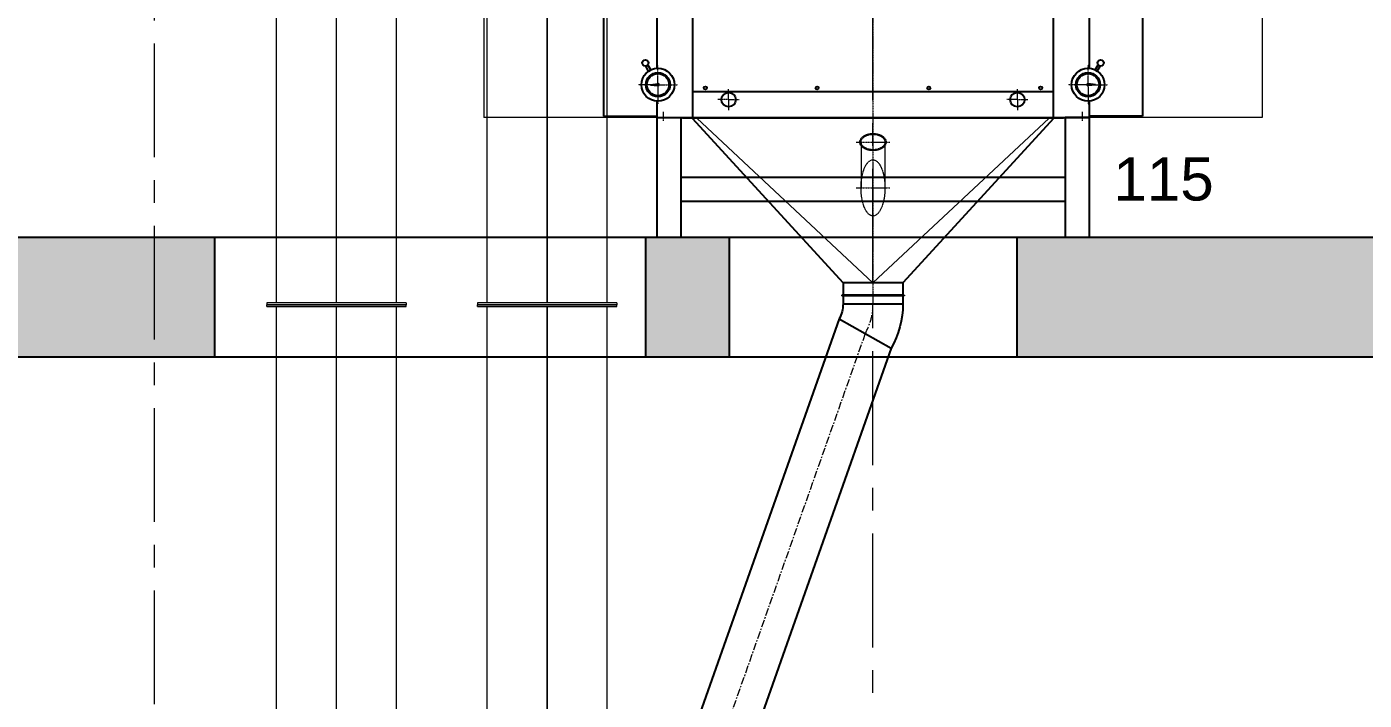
# Model space of a CAD drawing. Header units: millimetres. Extents: x 3220 to 226993, y 817 to 176024.
# Drawn here: x 128871 to 134455, y 134009 to 136824 of the extents above; entities that cross this region are included whole.
import ezdxf

# ---------------------------------------------------------------- set-up
doc = ezdxf.new("R2010")
doc.units = ezdxf.units.MM
for name, pattern in [('AXES', [50.8, 31.75, -6.35, 6.35, -6.35]), ('center_short', [6.875, 4.75, -0.875, 0.375, -0.875]), ('hidden_short', [3.125, 2.25, -0.875])]:
    doc.linetypes.add(name, pattern=pattern)
for name, color, linetype, lineweight in [('Axe', 1, 'AXES', 9), ('DESSIN', 7, 'Continuous', 25), ('MACHINE-AXIS', 1, 'center_short', 18), ('MACHINE-HID', 4, 'hidden_short', 18), ('MACHINE-VIS18', 4, 'Continuous', 18)]:
    doc.layers.add(name, color=color, linetype=linetype, lineweight=lineweight)
doc.layers.add('Cajetín', color=7, linetype='Continuous')
doc.layers.add('Repère', color=76, linetype='Continuous')
doc.layers.add('MACHINE-CLEARANCE', color=1, linetype='Continuous', lineweight=18, plot=False)
doc.layers.add('Sichtbare Kanten(DIN)', color=7, linetype='Continuous', lineweight=50, true_color=0x3f3f3f)
doc.styles.get("Standard").update_dxf_attribs({"font": 'arial.ttf'})

# ---------------------------------------------------------------- blocks, each defined once
blk = doc.blocks.new('section 4-3')
h = blk.add_hatch()
h.set_pattern_fill('AR-CONC', color=256, scale=3)
h.paths.add_polyline_path([(-250, 0), (-1500, 0), (-1500, -500), (-250, -500)])
h.paths.add_polyline_path([(0, 0), (-250, 0), (-250, -500), (0, -500)])
h.paths.add_polyline_path([(250, 0), (0, 0), (0, -500), (250, -500)])
h.paths.add_polyline_path([(14750, 0), (14750, -500)], flags=17)
h.paths.add_polyline_path([(15000, 0), (14750, 0), (14750, -500), (15000, -500)])
h.paths.add_polyline_path([(15250, 0), (15000, 0), (15000, -500), (15250, -500)])
h.paths.add_polyline_path([(16500, 0), (15250, 0), (15250, -500), (16500, -500)])
h.paths.add_polyline_path([(9250, -500), (9250, 0), (9000, 0), (9000, -500)])
h.paths.add_polyline_path([(1800, -500), (1800, 0), (250, 0), (250, -500)])
h.paths.add_polyline_path([(12600, 0), (12600, -500), (14750, -500), (14750, 0)])
h.paths.add_polyline_path([(11400, -500), (11400, 0), (11050, 0), (11050, -500)])
h.paths.add_polyline_path([(7550, 0), (7550, -500), (9000, -500), (9000, 0)])
for p, q in [((-1500, 0), (16500, 0)), ((-1500, -500), (16500, -500))]:
    blk.add_line(p, q)
at = {"color": 4}
for p, q in [((11400, 0), (11400, -500)), ((12600, 0), (12600, -500))]:
    blk.add_line(p, q, dxfattribs=at)
at = {"color": 76}
for points in [[(9250, 0), (9250, -500)], [(11050, 0), (11050, -500)]]:
    blk.add_lwpolyline(points, dxfattribs=at)
at = {"layer": 'Axe', "ltscale": 15}
for p, q in [((9000, -5000), (9000, 33046.2)), ((12000, -4000), (12000, 32505.5))]:
    blk.add_line(p, q, dxfattribs=at)
blk = doc.blocks.new('DFZL010F')
for p, q in [((-1125, 546), (-903, 546)), ((-1125, 546), (-1125, 6)), ((-903, 550), (-903, 206.3)), ((903, 550), (-903, 550)), ((-753, 550), (-753, 0)), ((753, 550), (753, 0)), ((903, 550), (903, 206.3)), ((1125, 546), (903, 546)), ((1125, 546), (1125, 6)), ((-753, 488), (753, 488)), ((-936.7, 194.6), (-948.8, 215.6)), ((-928.1, 199.6), (-940.2, 220.6)), ((928.1, 199.6), (940.2, 220.6)), ((936.7, 194.6), (948.8, 215.6)), ((-929.5, 137.5), (-898.5, 141.5)), ((-929.5, 137.5), (-898.5, 133.5)), ((929.5, 137.5), (898.5, 141.5)), ((929.5, 137.5), (898.5, 133.5)), ((-903, 68.7), (-903, 0)), ((-752.5, 109), (753, 109)), ((903, 68.7), (903, 0)), ((-1125, 6), (-903, 6)), ((1125, 6), (903, 6)), ((-903, 0), (903, 0))]:
    blk.add_line(p, q)
for centre, radius in [((-700, 473), 6.5), ((-233.3, 473), 6.5), ((233.3, 473), 6.5), ((700, 473), 6.5), ((-950.5, 228.5), 13), ((950.5, 228.5), 13), ((-898, 137.5), 69), ((-898, 137.5), 50.5), ((-898, 137.5), 46.2), ((898, 137.5), 69), ((898, 137.5), 50.5), ((898, 137.5), 46.2), ((-898, 137.5), 2), ((-700, 124), 6.5), ((-233.3, 124), 6.5), ((233.3, 124), 6.5), ((700, 124), 6.5), ((898, 137.5), 2), ((-603, 75), 30.2), ((603, 75), 30.2)]:
    blk.add_circle(centre, radius)
for centre, start, end in [((-898, 137.5), 262.7027, 97.2973), ((898, 137.5), 82.7027, 277.2973)]:
    blk.add_arc(centre, 4, start, end)
at = {"layer": 'MACHINE-AXIS'}
for p, q in [((0, 550), (0, 0)), ((-898, 137.5), (-898, 220.5)), ((898, 137.5), (898, 220.5)), ((-898, 137.5), (-981, 137.5)), ((-898, 137.5), (-898, 54.5)), ((-898, 137.5), (-815, 137.5)), ((-603, 75), (-603, 119.2)), ((603, 75), (603, 119.2)), ((898, 137.5), (815, 137.5)), ((898, 137.5), (898, 54.5)), ((898, 137.5), (981, 137.5)), ((-603, 75), (-647.3, 75)), ((-603, 75), (-603, 30.7)), ((-603, 75), (-558.8, 75)), ((603, 75), (558.7, 75)), ((603, 75), (603, 30.7)), ((603, 75), (647.2, 75)), ((-875, -14), (-875, 24)), ((875, -14), (875, 24))]:
    blk.add_line(p, q, dxfattribs=at)
at = {"layer": 'MACHINE-CLEARANCE', "color": 5}
for p, q in [((-1625, 550), (-1625, 0)), ((-1625, 550), (-903, 550)), ((903, 550), (1625, 550)), ((1625, 550), (1625, 0)), ((-903, 0), (-1625, 0)), ((1625, 0), (903, 0))]:
    blk.add_line(p, q, dxfattribs=at)
blk = doc.blocks.new('DFZL017F')
for p, q in [((-795, 0), (795, 0)), ((-795, -3), (-795, 0)), ((795, -3), (795, 0)), ((795, -3), (-795, -3)), ((-755, -3), (-124.5, -690)), ((755, -3), (124.5, -690)), ((-124.5, -690), (-124.5, -740.6)), ((124.5, -690), (-124.5, -690)), ((124.5, -690), (124.5, -740.6)), ((130.5, -742), (-130.5, -742)), ((-130.5, -742), (-130.5, -745)), ((130.5, -745), (-130.5, -745)), ((130.5, -742), (130.5, -745))]:
    blk.add_line(p, q)
at = {"layer": 'MACHINE-AXIS'}
for p, q in [((0, 0), (0, -745)), ((-70, -102.2), (70, -102.2)), ((-70, -293.7), (70, -293.7))]:
    blk.add_line(p, q, dxfattribs=at)
at = {"layer": 'MACHINE-HID', "color": 3}
for p, q in [((-50, -102.2), (-50, -293.7)), ((50, -102.2), (50, -293.7))]:
    blk.add_line(p, q, dxfattribs=at)
for centre, major_axis, ratio in [((0, -102.2), (-55, 0), 0.654475), ((0, -102.2), (-50, 0), 0.642788), ((0, -293.7), (0, 117.2), 0.426768)]:
    blk.add_ellipse(centre, major_axis=major_axis, ratio=ratio, dxfattribs=at)
at = {"layer": 'MACHINE-VIS18', "color": 0}
for p in [(-735, -3), (735, -3)]:
    blk.add_line(p, (0, -690), dxfattribs=at)
blk = doc.blocks.new('be 500 gain 2000')
at = {"layer": 'Sichtbare Kanten(DIN)', "color": 5, "lineweight": 0}
for p, q in [((0, -291), (0, 291)), ((8, 291), (0, 291)), ((8, 291), (8, -291)), ((1992, -291), (1992, 291)), ((1992, 291), (2000, 291)), ((2000, 291), (2000, -291)), ((1992, 250.5), (8, 250.5)), ((8, 1), (1992, 1)), ((1992, 0), (8, 0)), ((1992, -250.5), (8, -250.5)), ((8, -291), (0, -291)), ((1992, -291), (2000, -291))]:
    blk.add_line(p, q, dxfattribs=at)
blk = doc.blocks.new('116')
at = {"color": 5, "lineweight": 0, "rotation": 270}
for p in [(-440, 6218.2), (440, 6218.2), (-440, 4218.2), (440, 4218.2)]:
    blk.add_blockref('be 500 gain 2000', p, dxfattribs=at)
blk = doc.blocks.new('sup')
at = {"color": 252}
for p, q in [((-100, 0), (0, 0)), ((1706, 0), (1606, 0)), ((-100, -500.3, 0), (0, -500.3, 0)), ((1706, -501, 0), (1606, -501, 0))]:
    blk.add_line(p, q, dxfattribs=at)
at = {"layer": 'DESSIN', "color": 252, "ltscale": 2}
for p, q in [((-100, 0), (-100, -500.3, 0)), ((0, 0), (0, -500.3, 0)), ((1606, 0), (1606, -501, 0)), ((1706, 0), (1706, -501, 0)), ((1606, -250, 0), (0, -250, 0)), ((1606, -350, 0), (0, -350, 0))]:
    blk.add_line(p, q, dxfattribs=at)

msp = doc.modelspace()

# ---------------------------------------------------------------- linework, layer by layer
at = {"color": 4}
for p, q in [((132529.1, 135664.7), (132279.1, 135664.7)), ((132262.9, 135603), (132480.3, 135479.6))]:
    msp.add_line(p, q, dxfattribs=at)
for points in [[(132279.1, 135698.7), (132279.1, 135664.7, -0.12977), (132262.9, 135603), (131332, 132962.8, 0.12977), (131283.1, 132777.7), (131283.1, 132743.7)], [(132529.1, 135698.7), (132529.1, 135664.7, -0.12977), (132480.3, 135479.6), (131549.4, 132839.4, 0.12977), (131533.1, 132777.7), (131533.1, 132743.7)]]:
    msp.add_lwpolyline(points, format="xyb", dxfattribs=at)
at = {"layer": 'Axe'}
msp.add_lwpolyline([(132404.1, 135698.7), (132404.1, 135664.7, -0.12977), (132371.6, 135541.3), (131440.7, 132901.1, 0.12977), (131408.1, 132777.7), (131408.1, 132743.7)], format="xyb", dxfattribs=at)

# ---------------------------------------------------------------- block references
at = {"color": 2}
msp.add_blockref('section 4-3', (120404.1, 135943.7), dxfattribs=at)
at = {"xscale": -1}
msp.add_blockref('116', (130604.1, 131443.7), dxfattribs=at)
at = {"color": 252}
msp.add_blockref('sup', (131601.1, 136443.7), dxfattribs=at)
at = {"layer": 'Cajetín'}
for name in ['DFZL010F', 'DFZL017F']:
    msp.add_blockref(name, (132404.1, 136443.7), dxfattribs=at)

# ---------------------------------------------------------------- texts
at = {"layer": 'Repère', "insert": (133407.7, 136277.2), "char_height": 180, "attachment_point": 1}
msp.add_mtext_dynamic_manual_height_columns('115', width=531.077, gutter_width=12.5, heights=[0], dxfattribs=at)

doc.saveas('drawing.dxf')
